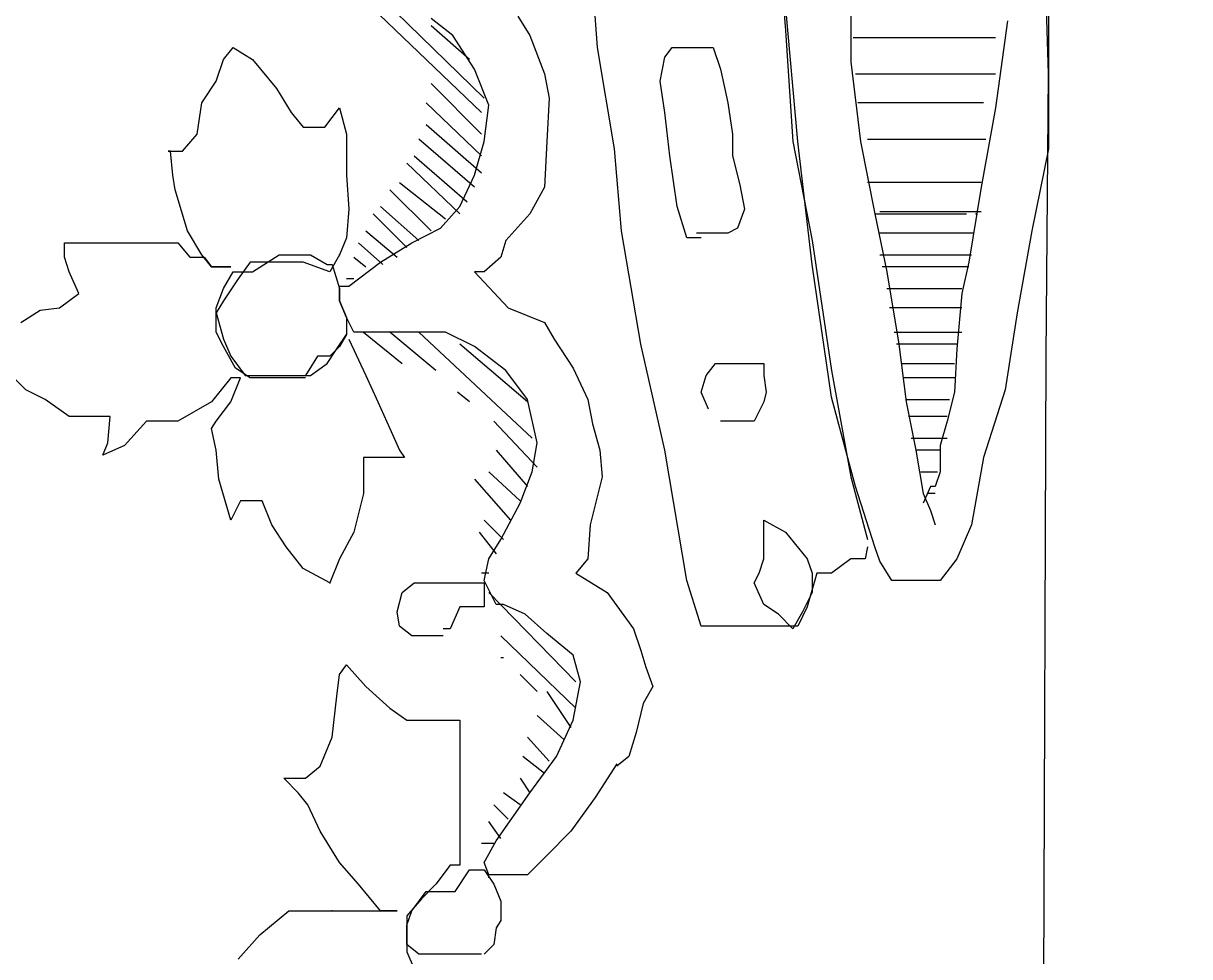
# Model space of a CAD drawing. Extents: x 747954 to 748544, y 4316381 to 4317408.
# Drawn here: x 747980.75 to 747985.585, y 4317236.73 to 4317240.6 of the extents above; entities that cross this region are included whole.
import ezdxf

# ---------------------------------------------------------------- set-up
doc = ezdxf.new("R2010")
doc.units = 0
doc.layers.get('0').update_dxf_attribs({"linetype": 'CONTINUOUS'})

msp = doc.modelspace()

# ---------------------------------------------------------------- linework, layer by layer
at = {"color": 0, "linetype": 'CONTINUOUS'}
for p, q in [((747985, 4317240.39), (747984.97, 4317241.39)), ((747985, 4317240.39), (747984.97, 4317241.39)), ((747983.87, 4317241.06), (747983.91, 4317240.57)), ((747983.87, 4317241.06), (747983.91, 4317240.57)), ((747983.13, 4317240.5), (747983.1, 4317240.92)), ((747983.13, 4317240.5), (747983.1, 4317240.92)), ((747985, 4317240.85), (747985, 4317240.44)), ((747985, 4317240.85), (747985, 4317240.44)), ((747984.18, 4317240.78), (747984.18, 4317240.44)), ((747984.18, 4317240.78), (747984.18, 4317240.44)), ((747982.65, 4317240.23), (747982.16, 4317240.7)), ((747982.65, 4317240.23), (747982.16, 4317240.7)), ((747982.24, 4317240.7), (747982.66, 4317240.29)), ((747982.24, 4317240.7), (747982.66, 4317240.29)), ((747983.96, 4317240.11), (747983.91, 4317240.68)), ((747983.96, 4317240.11), (747983.91, 4317240.68)), ((747982.53, 4317240.55), (747982.44, 4317240.62)), ((747982.53, 4317240.55), (747982.44, 4317240.62)), ((747982.8, 4317240.63), (747982.85, 4317240.55)), ((747982.8, 4317240.63), (747982.85, 4317240.55)), ((747984.83, 4317240.61), (747984.78, 4317240.25)), ((747984.83, 4317240.61), (747984.78, 4317240.25)), ((747982.6, 4317240.45), (747982.44, 4317240.59)), ((747982.6, 4317240.45), (747982.44, 4317240.59)), ((747982.62, 4317240.41), (747982.53, 4317240.55)), ((747982.62, 4317240.41), (747982.53, 4317240.55)), ((747982.85, 4317240.55), (747982.91, 4317240.39)), ((747982.85, 4317240.55), (747982.91, 4317240.39)), ((747983.91, 4317240.57), (747983.94, 4317240.11)), ((747983.91, 4317240.57), (747983.94, 4317240.11)), ((747981.58, 4317240.45), (747981.62, 4317240.5)), ((747981.58, 4317240.45), (747981.62, 4317240.5)), ((747981.62, 4317240.5), (747981.7, 4317240.45)), ((747981.62, 4317240.5), (747981.7, 4317240.45)), ((747983.2, 4317240.08), (747983.13, 4317240.5)), ((747983.2, 4317240.08), (747983.13, 4317240.5)), ((747983.41, 4317240.46), (747983.44, 4317240.5)), ((747983.41, 4317240.46), (747983.44, 4317240.5)), ((747983.44, 4317240.5), (747983.49, 4317240.5)), ((747983.44, 4317240.5), (747983.49, 4317240.5)), ((747983.49, 4317240.5), (747983.54, 4317240.5)), ((747983.49, 4317240.5), (747983.54, 4317240.5)), ((747983.54, 4317240.5), (747983.61, 4317240.5)), ((747983.54, 4317240.5), (747983.61, 4317240.5)), ((747983.61, 4317240.5), (747983.64, 4317240.41)), ((747983.61, 4317240.5), (747983.64, 4317240.41)), ((747984.51, 4317240.54), (747984.19, 4317240.54)), ((747984.51, 4317240.54), (747984.19, 4317240.54)), ((747984.78, 4317240.54), (747984.51, 4317240.54)), ((747984.78, 4317240.54), (747984.51, 4317240.54)), ((747981.55, 4317240.36), (747981.58, 4317240.45)), ((747981.55, 4317240.36), (747981.58, 4317240.45)), ((747981.7, 4317240.45), (747981.8, 4317240.33)), ((747981.7, 4317240.45), (747981.8, 4317240.33)), ((747983.39, 4317240.36), (747983.41, 4317240.46)), ((747983.39, 4317240.36), (747983.41, 4317240.46)), ((747982.68, 4317240.26), (747982.62, 4317240.41)), ((747982.68, 4317240.26), (747982.62, 4317240.41)), ((747983.64, 4317240.41), (747983.67, 4317240.27)), ((747983.64, 4317240.41), (747983.67, 4317240.27)), ((747984.18, 4317240.44), (747984.22, 4317240.11)), ((747984.18, 4317240.44), (747984.22, 4317240.11)), ((747985, 4317240.44), (747985, 4317240.08)), ((747985, 4317240.44), (747985, 4317240.08)), ((747981.49, 4317240.27), (747981.55, 4317240.36)), ((747981.49, 4317240.27), (747981.55, 4317240.36)), ((747982.91, 4317240.39), (747982.93, 4317240.29)), ((747982.91, 4317240.39), (747982.93, 4317240.29)), ((747983.41, 4317240.23), (747983.39, 4317240.36)), ((747983.41, 4317240.23), (747983.39, 4317240.36)), ((747984.2, 4317240.39), (747984.5, 4317240.39)), ((747984.2, 4317240.39), (747984.5, 4317240.39)), ((747984.5, 4317240.39), (747984.66, 4317240.39)), ((747984.5, 4317240.39), (747984.66, 4317240.39)), ((747984.66, 4317240.39), (747984.78, 4317240.39)), ((747984.66, 4317240.39), (747984.78, 4317240.39)), ((747984.99, 4317239.22), (747985, 4317240.39)), ((747984.99, 4317239.22), (747985, 4317240.39)), ((747981.8, 4317240.33), (747981.86, 4317240.23)), ((747981.8, 4317240.33), (747981.86, 4317240.23)), ((747982.44, 4317240.35), (747982.65, 4317240.14)), ((747982.44, 4317240.35), (747982.65, 4317240.14)), ((747981.47, 4317240.14), (747981.49, 4317240.27)), ((747981.47, 4317240.14), (747981.49, 4317240.27)), ((747982.65, 4317240.05), (747982.42, 4317240.27)), ((747982.65, 4317240.05), (747982.42, 4317240.27)), ((747982.66, 4317240.11), (747982.68, 4317240.26)), ((747982.66, 4317240.11), (747982.68, 4317240.26)), ((747982.93, 4317240.29), (747982.92, 4317240.11)), ((747982.93, 4317240.29), (747982.92, 4317240.11)), ((747983.67, 4317240.27), (747983.69, 4317240.14)), ((747983.67, 4317240.27), (747983.69, 4317240.14)), ((747984.33, 4317240.27), (747984.21, 4317240.27)), ((747984.33, 4317240.27), (747984.21, 4317240.27)), ((747984.54, 4317240.27), (747984.33, 4317240.27)), ((747984.54, 4317240.27), (747984.33, 4317240.27)), ((747984.73, 4317240.27), (747984.54, 4317240.27)), ((747984.73, 4317240.27), (747984.54, 4317240.27)), ((747981.86, 4317240.23), (747981.91, 4317240.17)), ((747981.86, 4317240.23), (747981.91, 4317240.17)), ((747982, 4317240.17), (747982.06, 4317240.25)), ((747982, 4317240.17), (747982.06, 4317240.25)), ((747982.06, 4317240.25), (747982.09, 4317240.14)), ((747982.06, 4317240.25), (747982.09, 4317240.14)), ((747983.43, 4317240.05), (747983.41, 4317240.23)), ((747983.43, 4317240.05), (747983.41, 4317240.23)), ((747984.78, 4317240.25), (747984.72, 4317239.92)), ((747984.78, 4317240.25), (747984.72, 4317239.92)), ((747981.91, 4317240.17), (747981.95, 4317240.17)), ((747981.91, 4317240.17), (747981.95, 4317240.17)), ((747981.95, 4317240.17), (747982, 4317240.17)), ((747981.95, 4317240.17), (747982, 4317240.17)), ((747982.42, 4317240.18), (747982.65, 4317239.98)), ((747982.42, 4317240.18), (747982.65, 4317239.98)), ((747981.41, 4317240.07), (747981.47, 4317240.14)), ((747981.41, 4317240.07), (747981.47, 4317240.14)), ((747982.09, 4317240.14), (747982.09, 4317239.97)), ((747982.09, 4317240.14), (747982.09, 4317239.97)), ((747982.62, 4317239.92), (747982.39, 4317240.12)), ((747982.62, 4317239.92), (747982.39, 4317240.12)), ((747982.62, 4317239.97), (747982.66, 4317240.11)), ((747982.62, 4317239.97), (747982.66, 4317240.11)), ((747982.92, 4317240.11), (747982.91, 4317239.92)), ((747982.92, 4317240.11), (747982.91, 4317239.92)), ((747983.69, 4317240.14), (747983.69, 4317240.05)), ((747983.69, 4317240.14), (747983.69, 4317240.05)), ((747983.94, 4317240.11), (747984.02, 4317239.7)), ((747983.94, 4317240.11), (747984.02, 4317239.7)), ((747984.02, 4317239.6), (747983.96, 4317240.11)), ((747984.02, 4317239.6), (747983.96, 4317240.11)), ((747984.22, 4317240.11), (747984.28, 4317239.81)), ((747984.22, 4317240.11), (747984.28, 4317239.81)), ((747984.25, 4317240.12), (747984.47, 4317240.12)), ((747984.25, 4317240.12), (747984.47, 4317240.12)), ((747984.47, 4317240.12), (747984.62, 4317240.12)), ((747984.47, 4317240.12), (747984.62, 4317240.12)), ((747984.62, 4317240.12), (747984.74, 4317240.12)), ((747984.62, 4317240.12), (747984.74, 4317240.12)), ((747981.36, 4317240.07), (747981.35, 4317240.07)), ((747981.35, 4317240.07), (747981.41, 4317240.07)), ((747981.36, 4317240.07), (747981.35, 4317240.07)), ((747981.35, 4317240.07), (747981.41, 4317240.07)), ((747981.37, 4317239.97), (747981.36, 4317240.07)), ((747981.37, 4317239.97), (747981.36, 4317240.07)), ((747983.23, 4317239.74), (747983.2, 4317240.08)), ((747983.23, 4317239.74), (747983.2, 4317240.08)), ((747985, 4317240.08), (747984.93, 4317239.74)), ((747985, 4317240.08), (747984.93, 4317239.74)), ((747982.56, 4317239.81), (747982.34, 4317240.02)), ((747982.56, 4317239.81), (747982.34, 4317240.02)), ((747982.37, 4317240.05), (747982.59, 4317239.86)), ((747982.37, 4317240.05), (747982.59, 4317239.86)), ((747983.46, 4317239.84), (747983.43, 4317240.05)), ((747983.46, 4317239.84), (747983.43, 4317240.05)), ((747983.69, 4317240.05), (747983.72, 4317239.93)), ((747983.69, 4317240.05), (747983.72, 4317239.93)), ((747981.38, 4317239.91), (747981.37, 4317239.97)), ((747981.38, 4317239.91), (747981.37, 4317239.97)), ((747982.09, 4317239.97), (747982.1, 4317239.83)), ((747982.09, 4317239.97), (747982.1, 4317239.83)), ((747982.56, 4317239.84), (747982.62, 4317239.97)), ((747982.56, 4317239.84), (747982.62, 4317239.97)), ((747982.31, 4317239.94), (747982.5, 4317239.79)), ((747982.31, 4317239.94), (747982.5, 4317239.79)), ((747982.91, 4317239.92), (747982.85, 4317239.81)), ((747982.91, 4317239.92), (747982.85, 4317239.81)), ((747983.72, 4317239.93), (747983.74, 4317239.83)), ((747983.72, 4317239.93), (747983.74, 4317239.83)), ((747984.36, 4317239.94), (747984.25, 4317239.94)), ((747984.36, 4317239.94), (747984.25, 4317239.94)), ((747984.51, 4317239.94), (747984.36, 4317239.94)), ((747984.51, 4317239.94), (747984.36, 4317239.94)), ((747984.72, 4317239.94), (747984.51, 4317239.94)), ((747984.72, 4317239.94), (747984.51, 4317239.94)), ((747984.72, 4317239.92), (747984.67, 4317239.61)), ((747984.72, 4317239.92), (747984.67, 4317239.61)), ((747981.43, 4317239.74), (747981.38, 4317239.91)), ((747981.43, 4317239.74), (747981.38, 4317239.91)), ((747982.44, 4317239.74), (747982.27, 4317239.91)), ((747982.44, 4317239.74), (747982.27, 4317239.91)), ((747982.1, 4317239.83), (747982.09, 4317239.71)), ((747982.1, 4317239.83), (747982.09, 4317239.71)), ((747982.23, 4317239.84), (747982.39, 4317239.7)), ((747982.23, 4317239.84), (747982.39, 4317239.7)), ((747982.48, 4317239.75), (747982.56, 4317239.84)), ((747982.48, 4317239.75), (747982.56, 4317239.84)), ((747983.5, 4317239.71), (747983.46, 4317239.84)), ((747983.5, 4317239.71), (747983.46, 4317239.84)), ((747983.74, 4317239.83), (747983.71, 4317239.75)), ((747983.74, 4317239.83), (747983.71, 4317239.75)), ((747984.3, 4317239.82), (747984.46, 4317239.82)), ((747984.3, 4317239.82), (747984.46, 4317239.82)), ((747984.46, 4317239.82), (747984.55, 4317239.82)), ((747984.46, 4317239.82), (747984.55, 4317239.82)), ((747984.55, 4317239.82), (747984.72, 4317239.82)), ((747984.55, 4317239.82), (747984.72, 4317239.82)), ((747982.34, 4317239.67), (747982.2, 4317239.81)), ((747982.34, 4317239.67), (747982.2, 4317239.81)), ((747982.85, 4317239.81), (747982.75, 4317239.7)), ((747982.85, 4317239.81), (747982.75, 4317239.7)), ((747984.28, 4317239.81), (747984.33, 4317239.57)), ((747984.28, 4317239.81), (747984.66, 4317239.81)), ((747984.28, 4317239.81), (747984.33, 4317239.57)), ((747984.28, 4317239.81), (747984.66, 4317239.81)), ((747981.49, 4317239.64), (747981.43, 4317239.74)), ((747981.49, 4317239.64), (747981.43, 4317239.74)), ((747982.17, 4317239.74), (747982.3, 4317239.63)), ((747982.17, 4317239.74), (747982.3, 4317239.63)), ((747982.36, 4317239.69), (747982.48, 4317239.75)), ((747982.36, 4317239.69), (747982.48, 4317239.75)), ((747983.31, 4317239.27), (747983.23, 4317239.74)), ((747983.31, 4317239.27), (747983.23, 4317239.74)), ((747983.61, 4317239.73), (747983.54, 4317239.73)), ((747983.61, 4317239.73), (747983.54, 4317239.73)), ((747983.67, 4317239.73), (747983.61, 4317239.73)), ((747983.67, 4317239.73), (747983.61, 4317239.73)), ((747983.71, 4317239.75), (747983.67, 4317239.73)), ((747983.71, 4317239.75), (747983.67, 4317239.73)), ((747984.69, 4317239.73), (747984.3, 4317239.73)), ((747984.69, 4317239.73), (747984.3, 4317239.73)), ((747984.93, 4317239.74), (747984.87, 4317239.4)), ((747984.93, 4317239.74), (747984.87, 4317239.4)), ((747980.92, 4317239.63), (747980.92, 4317239.69)), ((747980.92, 4317239.69), (747981.02, 4317239.69)), ((747980.92, 4317239.63), (747980.92, 4317239.69)), ((747980.92, 4317239.69), (747981.02, 4317239.69)), ((747981.02, 4317239.69), (747981.19, 4317239.69)), ((747981.02, 4317239.69), (747981.19, 4317239.69)), ((747981.19, 4317239.69), (747981.32, 4317239.69)), ((747981.19, 4317239.69), (747981.32, 4317239.69)), ((747981.32, 4317239.69), (747981.39, 4317239.69)), ((747981.32, 4317239.69), (747981.39, 4317239.69)), ((747981.39, 4317239.69), (747981.44, 4317239.63)), ((747981.39, 4317239.69), (747981.44, 4317239.63)), ((747982.09, 4317239.71), (747982.06, 4317239.64)), ((747982.09, 4317239.71), (747982.06, 4317239.64)), ((747982.24, 4317239.6), (747982.14, 4317239.69)), ((747982.24, 4317239.6), (747982.14, 4317239.69)), ((747982.23, 4317239.61), (747982.36, 4317239.69)), ((747982.23, 4317239.61), (747982.36, 4317239.69)), ((747982.75, 4317239.7), (747982.73, 4317239.63)), ((747982.75, 4317239.7), (747982.73, 4317239.63)), ((747983.56, 4317239.71), (747983.5, 4317239.71)), ((747983.56, 4317239.71), (747983.5, 4317239.71)), ((747984.02, 4317239.7), (747984.1, 4317239.16)), ((747984.02, 4317239.7), (747984.1, 4317239.16)), ((747980.94, 4317239.57), (747980.92, 4317239.63)), ((747980.94, 4317239.57), (747980.92, 4317239.63)), ((747981.44, 4317239.63), (747981.5, 4317239.63)), ((747981.44, 4317239.63), (747981.5, 4317239.63)), ((747981.53, 4317239.59), (747981.49, 4317239.64)), ((747981.53, 4317239.59), (747981.49, 4317239.64)), ((747981.5, 4317239.63), (747981.53, 4317239.59)), ((747981.5, 4317239.63), (747981.53, 4317239.59)), ((747981.7, 4317239.57), (747981.81, 4317239.64)), ((747981.7, 4317239.57), (747981.81, 4317239.64)), ((747981.81, 4317239.64), (747981.85, 4317239.64)), ((747981.81, 4317239.64), (747981.85, 4317239.64)), ((747981.85, 4317239.64), (747981.94, 4317239.64)), ((747981.85, 4317239.64), (747981.94, 4317239.64)), ((747981.94, 4317239.64), (747982.01, 4317239.6)), ((747981.94, 4317239.64), (747982.01, 4317239.6)), ((747982.06, 4317239.64), (747982.02, 4317239.57)), ((747982.06, 4317239.64), (747982.02, 4317239.57)), ((747982.12, 4317239.63), (747982.17, 4317239.59)), ((747982.12, 4317239.63), (747982.17, 4317239.59)), ((747982.73, 4317239.63), (747982.66, 4317239.57)), ((747982.73, 4317239.63), (747982.66, 4317239.57)), ((747984.3, 4317239.64), (747984.68, 4317239.64)), ((747984.3, 4317239.64), (747984.68, 4317239.64)), ((747981.53, 4317239.59), (747981.58, 4317239.59)), ((747981.61, 4317239.59), (747981.53, 4317239.59)), ((747981.53, 4317239.59), (747981.58, 4317239.59)), ((747981.61, 4317239.59), (747981.53, 4317239.59)), ((747981.58, 4317239.59), (747981.61, 4317239.59)), ((747981.58, 4317239.59), (747981.61, 4317239.59)), ((747981.69, 4317239.61), (747981.64, 4317239.54)), ((747981.69, 4317239.61), (747981.64, 4317239.54)), ((747981.76, 4317239.61), (747981.69, 4317239.61)), ((747981.76, 4317239.61), (747981.69, 4317239.61)), ((747981.84, 4317239.61), (747981.76, 4317239.61)), ((747981.84, 4317239.61), (747981.76, 4317239.61)), ((747981.91, 4317239.61), (747981.84, 4317239.61)), ((747981.91, 4317239.61), (747981.84, 4317239.61)), ((747982.02, 4317239.57), (747981.91, 4317239.61)), ((747982.02, 4317239.57), (747981.91, 4317239.61)), ((747982.01, 4317239.6), (747982.03, 4317239.6)), ((747982.01, 4317239.6), (747982.03, 4317239.6)), ((747982.03, 4317239.6), (747982.06, 4317239.5)), ((747982.03, 4317239.6), (747982.06, 4317239.5)), ((747982.1, 4317239.51), (747982.23, 4317239.61)), ((747982.1, 4317239.51), (747982.23, 4317239.61)), ((747984.1, 4317239.05), (747984.02, 4317239.6)), ((747984.1, 4317239.05), (747984.02, 4317239.6)), ((747984.67, 4317239.59), (747984.31, 4317239.59)), ((747984.67, 4317239.59), (747984.31, 4317239.59)), ((747984.67, 4317239.61), (747984.64, 4317239.48)), ((747984.67, 4317239.61), (747984.64, 4317239.48)), ((747980.98, 4317239.48), (747980.94, 4317239.57)), ((747980.98, 4317239.48), (747980.94, 4317239.57)), ((747981.58, 4317239.5), (747981.62, 4317239.57)), ((747981.58, 4317239.5), (747981.62, 4317239.57)), ((747981.64, 4317239.54), (747981.58, 4317239.45)), ((747981.64, 4317239.54), (747981.58, 4317239.45)), ((747981.62, 4317239.57), (747981.7, 4317239.57)), ((747981.62, 4317239.57), (747981.7, 4317239.57)), ((747982.12, 4317239.54), (747982.09, 4317239.54)), ((747982.12, 4317239.54), (747982.09, 4317239.54)), ((747982.66, 4317239.57), (747982.62, 4317239.57)), ((747982.62, 4317239.57), (747982.76, 4317239.42)), ((747982.66, 4317239.57), (747982.62, 4317239.57)), ((747982.62, 4317239.57), (747982.76, 4317239.42)), ((747984.33, 4317239.57), (747984.38, 4317239.27)), ((747984.33, 4317239.57), (747984.38, 4317239.27)), ((747981.55, 4317239.42), (747981.58, 4317239.5)), ((747981.55, 4317239.42), (747981.58, 4317239.5)), ((747982.06, 4317239.51), (747982.1, 4317239.51)), ((747982.06, 4317239.45), (747982.06, 4317239.51)), ((747982.06, 4317239.51), (747982.1, 4317239.51)), ((747982.06, 4317239.45), (747982.06, 4317239.51)), ((747982.06, 4317239.5), (747982.06, 4317239.45)), ((747982.06, 4317239.5), (747982.06, 4317239.45)), ((747984.33, 4317239.5), (747984.64, 4317239.5)), ((747984.33, 4317239.5), (747984.64, 4317239.5)), ((747980.9, 4317239.42), (747980.98, 4317239.48)), ((747980.9, 4317239.42), (747980.98, 4317239.48)), ((747981.58, 4317239.45), (747981.55, 4317239.4)), ((747981.58, 4317239.45), (747981.55, 4317239.4)), ((747982.09, 4317239.38), (747982.06, 4317239.45)), ((747982.06, 4317239.45), (747982.09, 4317239.38)), ((747982.09, 4317239.38), (747982.06, 4317239.45)), ((747982.06, 4317239.45), (747982.09, 4317239.38)), ((747984.64, 4317239.48), (747984.62, 4317239.25)), ((747984.64, 4317239.48), (747984.62, 4317239.25)), ((747980.74, 4317239.36), (747980.82, 4317239.41)), ((747980.74, 4317239.36), (747980.82, 4317239.41)), ((747980.82, 4317239.41), (747980.9, 4317239.42)), ((747980.82, 4317239.41), (747980.9, 4317239.42)), ((747981.55, 4317239.32), (747981.55, 4317239.42)), ((747981.55, 4317239.32), (747981.55, 4317239.42)), ((747981.55, 4317239.4), (747981.58, 4317239.29)), ((747981.55, 4317239.4), (747981.58, 4317239.29)), ((747982.76, 4317239.42), (747982.91, 4317239.36)), ((747982.76, 4317239.42), (747982.91, 4317239.36)), ((747984.64, 4317239.42), (747984.34, 4317239.42)), ((747984.64, 4317239.42), (747984.34, 4317239.42)), ((747984.87, 4317239.4), (747984.82, 4317239.08)), ((747984.87, 4317239.4), (747984.82, 4317239.08)), ((747982.12, 4317239.32), (747982.09, 4317239.38)), ((747982.09, 4317239.38), (747982.09, 4317239.31)), ((747982.12, 4317239.32), (747982.09, 4317239.38)), ((747982.09, 4317239.38), (747982.09, 4317239.31)), ((747982.91, 4317239.36), (747982.95, 4317239.29)), ((747982.91, 4317239.36), (747982.95, 4317239.29)), ((747981.58, 4317239.26), (747981.55, 4317239.32)), ((747981.58, 4317239.26), (747981.55, 4317239.32)), ((747981.58, 4317239.29), (747981.61, 4317239.22)), ((747981.58, 4317239.29), (747981.61, 4317239.22)), ((747982.05, 4317239.25), (747982.09, 4317239.31)), ((747982.05, 4317239.25), (747982.09, 4317239.31)), ((747982.09, 4317239.31), (747982.06, 4317239.26)), ((747982.09, 4317239.31), (747982.06, 4317239.26)), ((747982.1, 4317239.29), (747982.17, 4317239.14)), ((747982.1, 4317239.29), (747982.17, 4317239.14)), ((747982.2, 4317239.32), (747982.12, 4317239.32)), ((747982.2, 4317239.32), (747982.12, 4317239.32)), ((747982.16, 4317239.32), (747982.32, 4317239.19)), ((747982.16, 4317239.32), (747982.32, 4317239.19)), ((747982.3, 4317239.32), (747982.2, 4317239.32)), ((747982.3, 4317239.32), (747982.2, 4317239.32)), ((747982.46, 4317239.16), (747982.27, 4317239.32)), ((747982.46, 4317239.16), (747982.27, 4317239.32)), ((747982.39, 4317239.32), (747982.3, 4317239.32)), ((747982.39, 4317239.32), (747982.3, 4317239.32)), ((747982.5, 4317239.32), (747982.39, 4317239.32)), ((747982.39, 4317239.32), (747982.86, 4317238.88)), ((747982.5, 4317239.32), (747982.39, 4317239.32)), ((747982.39, 4317239.32), (747982.86, 4317238.88)), ((747982.62, 4317239.26), (747982.5, 4317239.32)), ((747982.62, 4317239.26), (747982.5, 4317239.32)), ((747982.95, 4317239.29), (747983.03, 4317239.17)), ((747982.95, 4317239.29), (747983.03, 4317239.17)), ((747984.36, 4317239.32), (747984.64, 4317239.32)), ((747984.36, 4317239.32), (747984.64, 4317239.32)), ((747981.63, 4317239.17), (747981.58, 4317239.26)), ((747981.63, 4317239.17), (747981.58, 4317239.26)), ((747982.01, 4317239.19), (747982.05, 4317239.25)), ((747982.01, 4317239.19), (747982.05, 4317239.25)), ((747982.06, 4317239.26), (747982.02, 4317239.22)), ((747982.06, 4317239.26), (747982.02, 4317239.22)), ((747982.84, 4317239.03), (747982.56, 4317239.27)), ((747982.84, 4317239.03), (747982.56, 4317239.27)), ((747982.75, 4317239.16), (747982.62, 4317239.26)), ((747982.75, 4317239.16), (747982.62, 4317239.26)), ((747983.41, 4317238.83), (747983.31, 4317239.27)), ((747983.41, 4317238.83), (747983.31, 4317239.27)), ((747984.62, 4317239.27), (747984.37, 4317239.27)), ((747984.62, 4317239.27), (747984.37, 4317239.27)), ((747984.38, 4317239.27), (747984.41, 4317239.03)), ((747984.38, 4317239.27), (747984.41, 4317239.03)), ((747984.62, 4317239.25), (747984.61, 4317239.07)), ((747984.62, 4317239.25), (747984.61, 4317239.07)), ((747981.61, 4317239.22), (747981.67, 4317239.14)), ((747981.61, 4317239.22), (747981.67, 4317239.14)), ((747981.97, 4317239.22), (747981.92, 4317239.14)), ((747981.97, 4317239.22), (747981.92, 4317239.14)), ((747981.94, 4317239.14), (747982.01, 4317239.19)), ((747981.94, 4317239.14), (747982.01, 4317239.19)), ((747982.02, 4317239.22), (747981.97, 4317239.22)), ((747982.02, 4317239.22), (747981.97, 4317239.22)), ((747983.58, 4317239.14), (747983.62, 4317239.19)), ((747983.58, 4317239.14), (747983.62, 4317239.19)), ((747983.62, 4317239.19), (747983.68, 4317239.19)), ((747983.62, 4317239.19), (747983.68, 4317239.19)), ((747983.68, 4317239.19), (747983.76, 4317239.19)), ((747983.68, 4317239.19), (747983.76, 4317239.19)), ((747983.76, 4317239.19), (747983.82, 4317239.19)), ((747983.76, 4317239.19), (747983.82, 4317239.19)), ((747983.82, 4317239.19), (747983.82, 4317239.14)), ((747983.82, 4317239.19), (747983.82, 4317239.14)), ((747984.39, 4317239.19), (747984.61, 4317239.19)), ((747984.39, 4317239.19), (747984.61, 4317239.19)), ((747984.98, 4317236.36), (747984.99, 4317239.22)), ((747984.98, 4317236.36), (747984.99, 4317239.22)), ((747980.76, 4317239.08), (747980.68, 4317239.16)), ((747980.76, 4317239.08), (747980.68, 4317239.16)), ((747981.69, 4317239.13), (747981.63, 4317239.17)), ((747981.69, 4317239.13), (747981.63, 4317239.17)), ((747982.84, 4317239.04), (747982.75, 4317239.16)), ((747982.84, 4317239.04), (747982.75, 4317239.16)), ((747983.03, 4317239.17), (747983.09, 4317239.04)), ((747983.03, 4317239.17), (747983.09, 4317239.04)), ((747984.1, 4317239.16), (747984.18, 4317238.72)), ((747984.1, 4317239.16), (747984.18, 4317238.72)), ((747981.61, 4317239.13), (747981.53, 4317239.03)), ((747981.61, 4317239.13), (747981.53, 4317239.03)), ((747981.61, 4317239.03), (747981.65, 4317239.13)), ((747981.65, 4317239.13), (747981.61, 4317239.13)), ((747981.61, 4317239.03), (747981.65, 4317239.13)), ((747981.65, 4317239.13), (747981.61, 4317239.13)), ((747981.67, 4317239.14), (747981.76, 4317239.14)), ((747981.67, 4317239.14), (747981.76, 4317239.14)), ((747981.76, 4317239.13), (747981.69, 4317239.13)), ((747981.76, 4317239.13), (747981.69, 4317239.13)), ((747981.76, 4317239.14), (747981.85, 4317239.14)), ((747981.76, 4317239.14), (747981.85, 4317239.14)), ((747981.84, 4317239.13), (747981.76, 4317239.13)), ((747981.84, 4317239.13), (747981.76, 4317239.13)), ((747981.92, 4317239.13), (747981.84, 4317239.13)), ((747981.92, 4317239.13), (747981.84, 4317239.13)), ((747981.85, 4317239.14), (747981.94, 4317239.14)), ((747981.85, 4317239.14), (747981.94, 4317239.14)), ((747982.17, 4317239.14), (747982.22, 4317239.03)), ((747982.17, 4317239.14), (747982.22, 4317239.03)), ((747983.56, 4317239.07), (747983.58, 4317239.14)), ((747983.56, 4317239.07), (747983.58, 4317239.14)), ((747983.82, 4317239.14), (747983.83, 4317239.07)), ((747983.82, 4317239.14), (747983.83, 4317239.07)), ((747984.61, 4317239.13), (747984.4, 4317239.13)), ((747984.61, 4317239.13), (747984.4, 4317239.13)), ((747980.84, 4317239.04), (747980.76, 4317239.08)), ((747980.84, 4317239.04), (747980.76, 4317239.08)), ((747982.6, 4317239.03), (747982.55, 4317239.07)), ((747982.6, 4317239.03), (747982.55, 4317239.07)), ((747983.59, 4317239), (747983.56, 4317239.07)), ((747983.59, 4317239), (747983.56, 4317239.07)), ((747983.83, 4317239.07), (747983.82, 4317239.03)), ((747983.83, 4317239.07), (747983.82, 4317239.03)), ((747984.2, 4317238.68), (747984.1, 4317239.05)), ((747984.2, 4317238.68), (747984.1, 4317239.05)), ((747984.61, 4317239.07), (747984.58, 4317238.95)), ((747984.61, 4317239.07), (747984.58, 4317238.95)), ((747984.82, 4317239.08), (747984.73, 4317238.8)), ((747984.82, 4317239.08), (747984.73, 4317238.8)), ((747980.94, 4317238.97), (747980.84, 4317239.04)), ((747980.94, 4317238.97), (747980.84, 4317239.04)), ((747981.53, 4317239.03), (747981.39, 4317238.95)), ((747981.53, 4317239.03), (747981.39, 4317238.95)), ((747981.55, 4317238.95), (747981.61, 4317239.03)), ((747981.55, 4317238.95), (747981.61, 4317239.03)), ((747982.22, 4317239.03), (747982.27, 4317238.92)), ((747982.22, 4317239.03), (747982.27, 4317238.92)), ((747982.88, 4317238.86), (747982.84, 4317239.04)), ((747982.88, 4317238.86), (747982.84, 4317239.04)), ((747983.09, 4317239.04), (747983.11, 4317238.94)), ((747983.09, 4317239.04), (747983.11, 4317238.94)), ((747983.82, 4317239.03), (747983.78, 4317238.95)), ((747983.82, 4317239.03), (747983.78, 4317238.95)), ((747984.41, 4317239.04), (747984.59, 4317239.04)), ((747984.41, 4317239.04), (747984.59, 4317239.04)), ((747984.41, 4317239.03), (747984.45, 4317238.83)), ((747984.41, 4317239.03), (747984.45, 4317238.83)), ((747981.11, 4317238.97), (747980.94, 4317238.97)), ((747981.11, 4317238.97), (747980.94, 4317238.97)), ((747981.1, 4317238.86), (747981.11, 4317238.97)), ((747981.1, 4317238.86), (747981.11, 4317238.97)), ((747981.26, 4317238.95), (747981.17, 4317238.85)), ((747981.26, 4317238.95), (747981.17, 4317238.85)), ((747981.39, 4317238.95), (747981.26, 4317238.95)), ((747981.39, 4317238.95), (747981.26, 4317238.95)), ((747981.53, 4317238.92), (747981.55, 4317238.95)), ((747981.53, 4317238.92), (747981.55, 4317238.95)), ((747982.88, 4317238.76), (747982.7, 4317238.95)), ((747982.88, 4317238.76), (747982.7, 4317238.95)), ((747983.68, 4317238.95), (747983.64, 4317238.95)), ((747983.68, 4317238.95), (747983.64, 4317238.95)), ((747983.74, 4317238.95), (747983.68, 4317238.95)), ((747983.74, 4317238.95), (747983.68, 4317238.95)), ((747983.78, 4317238.95), (747983.74, 4317238.95)), ((747983.78, 4317238.95), (747983.74, 4317238.95)), ((747984.58, 4317238.97), (747984.42, 4317238.97)), ((747984.58, 4317238.97), (747984.42, 4317238.97)), ((747984.58, 4317238.95), (747984.55, 4317238.85)), ((747984.58, 4317238.95), (747984.55, 4317238.85)), ((747981.55, 4317238.83), (747981.53, 4317238.92)), ((747981.55, 4317238.83), (747981.53, 4317238.92)), ((747982.27, 4317238.92), (747982.31, 4317238.83)), ((747982.27, 4317238.92), (747982.31, 4317238.83)), ((747983.11, 4317238.94), (747983.14, 4317238.83)), ((747983.11, 4317238.94), (747983.14, 4317238.83)), ((747981.08, 4317238.81), (747981.1, 4317238.86)), ((747981.08, 4317238.81), (747981.1, 4317238.86)), ((747982.86, 4317238.74), (747982.88, 4317238.86)), ((747982.86, 4317238.74), (747982.88, 4317238.86)), ((747984.43, 4317238.88), (747984.58, 4317238.88)), ((747984.43, 4317238.88), (747984.58, 4317238.88)), ((747981.17, 4317238.85), (747981.08, 4317238.81)), ((747981.17, 4317238.85), (747981.08, 4317238.81)), ((747981.56, 4317238.71), (747981.55, 4317238.83)), ((747981.56, 4317238.71), (747981.55, 4317238.83)), ((747982.31, 4317238.83), (747982.33, 4317238.8)), ((747982.31, 4317238.83), (747982.33, 4317238.8)), ((747982.71, 4317238.83), (747982.84, 4317238.68)), ((747982.71, 4317238.83), (747982.84, 4317238.68)), ((747983.14, 4317238.83), (747983.15, 4317238.72)), ((747983.14, 4317238.83), (747983.15, 4317238.72)), ((747983.5, 4317238.29), (747983.41, 4317238.83)), ((747983.5, 4317238.29), (747983.41, 4317238.83)), ((747984.45, 4317238.83), (747984.48, 4317238.65)), ((747984.55, 4317238.83), (747984.45, 4317238.83)), ((747984.45, 4317238.83), (747984.48, 4317238.65)), ((747984.55, 4317238.83), (747984.45, 4317238.83)), ((747984.55, 4317238.85), (747984.55, 4317238.74)), ((747984.55, 4317238.85), (747984.55, 4317238.74)), ((747982.25, 4317238.8), (747982.16, 4317238.8)), ((747982.16, 4317238.8), (747982.16, 4317238.65)), ((747982.25, 4317238.8), (747982.16, 4317238.8)), ((747982.16, 4317238.8), (747982.16, 4317238.65)), ((747982.33, 4317238.8), (747982.25, 4317238.8)), ((747982.33, 4317238.8), (747982.25, 4317238.8)), ((747984.73, 4317238.8), (747984.68, 4317238.52)), ((747984.73, 4317238.8), (747984.68, 4317238.52)), ((747981.61, 4317238.54), (747981.56, 4317238.71)), ((747981.61, 4317238.54), (747981.56, 4317238.71)), ((747982.62, 4317238.71), (747982.77, 4317238.54)), ((747982.62, 4317238.71), (747982.77, 4317238.54)), ((747982.81, 4317238.62), (747982.68, 4317238.74)), ((747982.81, 4317238.62), (747982.68, 4317238.74)), ((747982.81, 4317238.61), (747982.86, 4317238.74)), ((747982.81, 4317238.61), (747982.86, 4317238.74)), ((747983.15, 4317238.72), (747983.1, 4317238.52)), ((747983.15, 4317238.72), (747983.1, 4317238.52)), ((747984.18, 4317238.72), (747984.25, 4317238.46)), ((747984.18, 4317238.72), (747984.25, 4317238.46)), ((747984.47, 4317238.74), (747984.54, 4317238.74)), ((747984.47, 4317238.74), (747984.54, 4317238.74)), ((747984.55, 4317238.74), (747984.53, 4317238.68)), ((747984.55, 4317238.74), (747984.53, 4317238.68)), ((747984.28, 4317238.43), (747984.2, 4317238.68)), ((747984.28, 4317238.43), (747984.2, 4317238.68)), ((747984.51, 4317238.68), (747984.48, 4317238.61)), ((747984.51, 4317238.68), (747984.48, 4317238.61)), ((747984.53, 4317238.68), (747984.51, 4317238.68)), ((747984.53, 4317238.68), (747984.51, 4317238.68)), ((747981.65, 4317238.62), (747981.61, 4317238.54)), ((747981.65, 4317238.62), (747981.61, 4317238.54)), ((747981.74, 4317238.62), (747981.65, 4317238.62)), ((747981.74, 4317238.62), (747981.65, 4317238.62)), ((747981.78, 4317238.52), (747981.74, 4317238.62)), ((747981.78, 4317238.52), (747981.74, 4317238.62)), ((747982.16, 4317238.65), (747982.12, 4317238.49)), ((747982.16, 4317238.65), (747982.12, 4317238.49)), ((747982.73, 4317238.46), (747982.81, 4317238.61)), ((747982.73, 4317238.46), (747982.81, 4317238.61)), ((747984.48, 4317238.65), (747984.51, 4317238.58)), ((747984.48, 4317238.65), (747984.51, 4317238.58)), ((747984.53, 4317238.65), (747984.5, 4317238.65)), ((747984.53, 4317238.65), (747984.5, 4317238.65)), ((747984.51, 4317238.58), (747984.53, 4317238.52)), ((747984.51, 4317238.58), (747984.53, 4317238.52)), ((747981.84, 4317238.43), (747981.78, 4317238.52)), ((747981.84, 4317238.43), (747981.78, 4317238.52)), ((747982.74, 4317238.46), (747982.66, 4317238.54)), ((747982.74, 4317238.46), (747982.66, 4317238.54)), ((747983.1, 4317238.52), (747983.09, 4317238.38)), ((747983.1, 4317238.52), (747983.09, 4317238.38)), ((747983.82, 4317238.54), (747983.91, 4317238.49)), ((747983.82, 4317238.49), (747983.82, 4317238.54)), ((747983.82, 4317238.54), (747983.91, 4317238.49)), ((747983.82, 4317238.49), (747983.82, 4317238.54)), ((747984.68, 4317238.52), (747984.62, 4317238.38)), ((747984.68, 4317238.52), (747984.62, 4317238.38)), ((747982.12, 4317238.49), (747982.06, 4317238.38)), ((747982.12, 4317238.49), (747982.06, 4317238.38)), ((747982.64, 4317238.49), (747982.71, 4317238.4)), ((747982.64, 4317238.49), (747982.71, 4317238.4)), ((747983.82, 4317238.43), (747983.82, 4317238.49)), ((747983.82, 4317238.43), (747983.82, 4317238.49)), ((747983.91, 4317238.49), (747984, 4317238.38)), ((747983.91, 4317238.49), (747984, 4317238.38)), ((747981.91, 4317238.34), (747981.84, 4317238.43)), ((747981.91, 4317238.34), (747981.84, 4317238.43)), ((747982.68, 4317238.38), (747982.73, 4317238.46)), ((747982.68, 4317238.38), (747982.73, 4317238.46)), ((747983.82, 4317238.38), (747983.82, 4317238.43)), ((747983.82, 4317238.38), (747983.82, 4317238.43)), ((747984.25, 4317238.43), (747984.24, 4317238.38)), ((747984.25, 4317238.43), (747984.24, 4317238.38)), ((747984.3, 4317238.37), (747984.28, 4317238.43)), ((747984.3, 4317238.37), (747984.28, 4317238.43)), ((747982.06, 4317238.38), (747982.02, 4317238.28)), ((747982.06, 4317238.38), (747982.02, 4317238.28)), ((747982.66, 4317238.29), (747982.68, 4317238.38)), ((747982.66, 4317238.29), (747982.68, 4317238.38)), ((747983.09, 4317238.38), (747983.04, 4317238.32)), ((747983.09, 4317238.38), (747983.04, 4317238.32)), ((747983.8, 4317238.32), (747983.82, 4317238.38)), ((747983.8, 4317238.32), (747983.82, 4317238.38)), ((747984, 4317238.38), (747984.02, 4317238.32)), ((747984, 4317238.38), (747984.02, 4317238.32)), ((747984.18, 4317238.38), (747984.1, 4317238.32)), ((747984.18, 4317238.38), (747984.1, 4317238.32)), ((747984.24, 4317238.38), (747984.18, 4317238.38)), ((747984.24, 4317238.38), (747984.18, 4317238.38)), ((747984.35, 4317238.29), (747984.3, 4317238.37)), ((747984.35, 4317238.29), (747984.3, 4317238.37)), ((747984.62, 4317238.38), (747984.55, 4317238.29)), ((747984.62, 4317238.38), (747984.55, 4317238.29)), ((747982.02, 4317238.28), (747981.91, 4317238.34)), ((747982.02, 4317238.28), (747981.91, 4317238.34)), ((747982.68, 4317238.32), (747982.65, 4317238.32)), ((747982.68, 4317238.32), (747982.65, 4317238.32)), ((747983.04, 4317238.32), (747983.17, 4317238.24)), ((747983.04, 4317238.32), (747983.17, 4317238.24)), ((747983.78, 4317238.28), (747983.8, 4317238.32)), ((747983.78, 4317238.28), (747983.8, 4317238.32)), ((747984.04, 4317238.32), (747984, 4317238.18)), ((747984.04, 4317238.32), (747984, 4317238.18)), ((747984.02, 4317238.32), (747984.02, 4317238.24)), ((747984.02, 4317238.32), (747984.02, 4317238.24)), ((747984.1, 4317238.32), (747984.04, 4317238.32)), ((747984.1, 4317238.32), (747984.04, 4317238.32)), ((747982.32, 4317238.24), (747982.37, 4317238.28)), ((747982.32, 4317238.24), (747982.37, 4317238.28)), ((747982.37, 4317238.28), (747982.45, 4317238.28)), ((747982.37, 4317238.28), (747982.45, 4317238.28)), ((747982.45, 4317238.28), (747982.52, 4317238.28)), ((747982.45, 4317238.28), (747982.52, 4317238.28)), ((747982.52, 4317238.28), (747982.56, 4317238.28)), ((747982.52, 4317238.28), (747982.56, 4317238.28)), ((747982.56, 4317238.28), (747982.62, 4317238.28)), ((747982.56, 4317238.28), (747982.62, 4317238.28)), ((747982.62, 4317238.28), (747982.65, 4317238.28)), ((747982.62, 4317238.28), (747982.65, 4317238.28)), ((747982.65, 4317238.28), (747982.66, 4317238.28)), ((747982.65, 4317238.28), (747982.66, 4317238.28)), ((747982.71, 4317238.19), (747982.66, 4317238.29)), ((747982.71, 4317238.19), (747982.66, 4317238.29)), ((747982.66, 4317238.28), (747982.66, 4317238.18)), ((747982.66, 4317238.28), (747982.66, 4317238.18)), ((747983.56, 4317238.1), (747983.5, 4317238.29)), ((747983.56, 4317238.1), (747983.5, 4317238.29)), ((747983.82, 4317238.19), (747983.78, 4317238.28)), ((747983.82, 4317238.19), (747983.78, 4317238.28)), ((747984.44, 4317238.29), (747984.35, 4317238.29)), ((747984.44, 4317238.29), (747984.35, 4317238.29)), ((747984.55, 4317238.29), (747984.44, 4317238.29)), ((747984.55, 4317238.29), (747984.44, 4317238.29)), ((747982.3, 4317238.16), (747982.32, 4317238.24)), ((747982.3, 4317238.16), (747982.32, 4317238.24)), ((747982.68, 4317238.24), (747983.04, 4317237.87)), ((747982.68, 4317238.24), (747983.04, 4317237.87)), ((747983.17, 4317238.24), (747983.28, 4317238.09)), ((747983.17, 4317238.24), (747983.28, 4317238.09)), ((747984.02, 4317238.24), (747983.98, 4317238.16)), ((747984.02, 4317238.24), (747983.98, 4317238.16)), ((747982.56, 4317238.18), (747982.52, 4317238.09)), ((747982.56, 4317238.18), (747982.52, 4317238.09)), ((747982.6, 4317238.18), (747982.56, 4317238.18)), ((747982.6, 4317238.18), (747982.56, 4317238.18)), ((747982.66, 4317238.18), (747982.6, 4317238.18)), ((747982.66, 4317238.18), (747982.6, 4317238.18)), ((747982.74, 4317238.19), (747982.71, 4317238.19)), ((747982.74, 4317238.19), (747982.71, 4317238.19)), ((747982.83, 4317238.15), (747982.74, 4317238.19)), ((747982.83, 4317238.15), (747982.74, 4317238.19)), ((747983.88, 4317238.15), (747983.82, 4317238.19)), ((747983.88, 4317238.15), (747983.82, 4317238.19)), ((747984, 4317238.18), (747983.96, 4317238.1)), ((747984, 4317238.18), (747983.96, 4317238.1)), ((747982.31, 4317238.1), (747982.3, 4317238.16)), ((747982.31, 4317238.1), (747982.3, 4317238.16)), ((747982.92, 4317238.07), (747982.83, 4317238.15)), ((747982.92, 4317238.07), (747982.83, 4317238.15)), ((747983.94, 4317238.09), (747983.88, 4317238.15)), ((747983.94, 4317238.09), (747983.88, 4317238.15)), ((747983.98, 4317238.16), (747983.94, 4317238.09)), ((747983.98, 4317238.16), (747983.94, 4317238.09)), ((747982.36, 4317238.06), (747982.31, 4317238.1)), ((747982.36, 4317238.06), (747982.31, 4317238.1)), ((747982.52, 4317238.09), (747982.49, 4317238.09)), ((747982.52, 4317238.09), (747982.49, 4317238.09)), ((747983.28, 4317238.09), (747983.31, 4317238)), ((747983.28, 4317238.09), (747983.31, 4317238)), ((747983.61, 4317238.1), (747983.56, 4317238.1)), ((747983.61, 4317238.1), (747983.56, 4317238.1)), ((747983.69, 4317238.1), (747983.61, 4317238.1)), ((747983.69, 4317238.1), (747983.61, 4317238.1)), ((747983.76, 4317238.1), (747983.69, 4317238.1)), ((747983.76, 4317238.1), (747983.69, 4317238.1)), ((747983.83, 4317238.1), (747983.76, 4317238.1)), ((747983.83, 4317238.1), (747983.76, 4317238.1)), ((747983.92, 4317238.1), (747983.83, 4317238.1)), ((747983.92, 4317238.1), (747983.83, 4317238.1)), ((747983.96, 4317238.1), (747983.92, 4317238.1)), ((747983.96, 4317238.1), (747983.92, 4317238.1)), ((747982.4, 4317238.06), (747982.36, 4317238.06)), ((747982.4, 4317238.06), (747982.36, 4317238.06)), ((747982.49, 4317238.06), (747982.4, 4317238.06)), ((747982.49, 4317238.06), (747982.4, 4317238.06)), ((747983.04, 4317237.76), (747982.73, 4317238.06)), ((747983.04, 4317237.76), (747982.73, 4317238.06)), ((747983.03, 4317237.98), (747982.92, 4317238.07)), ((747983.03, 4317237.98), (747982.92, 4317238.07)), ((747983.31, 4317238), (747983.33, 4317237.93)), ((747983.31, 4317238), (747983.33, 4317237.93)), ((747982.06, 4317237.9), (747982.09, 4317237.94)), ((747982.06, 4317237.9), (747982.09, 4317237.94)), ((747982.09, 4317237.94), (747982.17, 4317237.85)), ((747982.09, 4317237.94), (747982.17, 4317237.85)), ((747982.73, 4317237.97), (747982.74, 4317237.97)), ((747982.73, 4317237.97), (747982.74, 4317237.97)), ((747983.06, 4317237.87), (747983.03, 4317237.98)), ((747983.06, 4317237.87), (747983.03, 4317237.98)), ((747982.05, 4317237.81), (747982.06, 4317237.9)), ((747982.05, 4317237.81), (747982.06, 4317237.9)), ((747982.81, 4317237.9), (747982.88, 4317237.83)), ((747982.81, 4317237.9), (747982.88, 4317237.83)), ((747983.33, 4317237.93), (747983.36, 4317237.85)), ((747983.33, 4317237.93), (747983.36, 4317237.85)), ((747982.17, 4317237.85), (747982.27, 4317237.76)), ((747982.17, 4317237.85), (747982.27, 4317237.76)), ((747983.03, 4317237.71), (747983.06, 4317237.87)), ((747983.03, 4317237.71), (747983.06, 4317237.87)), ((747983.36, 4317237.85), (747983.32, 4317237.78)), ((747983.36, 4317237.85), (747983.32, 4317237.78)), ((747982.03, 4317237.64), (747982.05, 4317237.81)), ((747982.03, 4317237.64), (747982.05, 4317237.81)), ((747982.92, 4317237.83), (747983.02, 4317237.68)), ((747982.92, 4317237.83), (747983.02, 4317237.68)), ((747982.27, 4317237.76), (747982.34, 4317237.71)), ((747982.27, 4317237.76), (747982.34, 4317237.71)), ((747983.32, 4317237.78), (747983.29, 4317237.66)), ((747983.32, 4317237.78), (747983.29, 4317237.66)), ((747982.34, 4317237.71), (747982.39, 4317237.71)), ((747982.34, 4317237.71), (747982.39, 4317237.71)), ((747982.39, 4317237.71), (747982.45, 4317237.71)), ((747982.39, 4317237.71), (747982.45, 4317237.71)), ((747982.45, 4317237.71), (747982.52, 4317237.71)), ((747982.45, 4317237.71), (747982.52, 4317237.71)), ((747982.52, 4317237.71), (747982.56, 4317237.71)), ((747982.52, 4317237.71), (747982.56, 4317237.71)), ((747982.56, 4317237.71), (747982.56, 4317237.59)), ((747982.56, 4317237.71), (747982.56, 4317237.59)), ((747982.99, 4317237.63), (747982.88, 4317237.73)), ((747982.99, 4317237.63), (747982.88, 4317237.73)), ((747982.96, 4317237.56), (747983.03, 4317237.71)), ((747982.96, 4317237.56), (747983.03, 4317237.71)), ((747983.29, 4317237.66), (747983.26, 4317237.56)), ((747983.29, 4317237.66), (747983.26, 4317237.56)), ((747981.98, 4317237.52), (747982.03, 4317237.64)), ((747981.98, 4317237.52), (747982.03, 4317237.64)), ((747982.84, 4317237.64), (747982.93, 4317237.54)), ((747982.84, 4317237.64), (747982.93, 4317237.54)), ((747982.56, 4317237.59), (747982.56, 4317237.5)), ((747982.56, 4317237.59), (747982.56, 4317237.5)), ((747982.91, 4317237.49), (747982.82, 4317237.56)), ((747982.91, 4317237.49), (747982.82, 4317237.56)), ((747982.85, 4317237.41), (747982.96, 4317237.56)), ((747982.85, 4317237.41), (747982.96, 4317237.56)), ((747983.26, 4317237.56), (747983.21, 4317237.52)), ((747983.26, 4317237.56), (747983.21, 4317237.52)), ((747981.92, 4317237.47), (747981.98, 4317237.52)), ((747981.92, 4317237.47), (747981.98, 4317237.52)), ((747982.56, 4317237.5), (747982.56, 4317237.4)), ((747982.56, 4317237.5), (747982.56, 4317237.4)), ((747983.21, 4317237.53), (747983.12, 4317237.39)), ((747983.21, 4317237.53), (747983.12, 4317237.39)), ((747981.89, 4317237.41), (747981.83, 4317237.47)), ((747981.83, 4317237.47), (747981.92, 4317237.47)), ((747981.89, 4317237.41), (747981.83, 4317237.47)), ((747981.83, 4317237.47), (747981.92, 4317237.47)), ((747982.81, 4317237.47), (747982.85, 4317237.41)), ((747982.81, 4317237.47), (747982.85, 4317237.41)), ((747981.93, 4317237.36), (747981.89, 4317237.41)), ((747981.93, 4317237.36), (747981.89, 4317237.41)), ((747982.71, 4317237.21), (747982.85, 4317237.41)), ((747982.71, 4317237.21), (747982.85, 4317237.41)), ((747982.81, 4317237.36), (747982.74, 4317237.41)), ((747982.81, 4317237.36), (747982.74, 4317237.41)), ((747981.98, 4317237.25), (747981.93, 4317237.36)), ((747981.98, 4317237.25), (747981.93, 4317237.36)), ((747982.56, 4317237.4), (747982.56, 4317237.3)), ((747982.56, 4317237.4), (747982.56, 4317237.3)), ((747982.7, 4317237.36), (747982.76, 4317237.3)), ((747982.7, 4317237.36), (747982.76, 4317237.3)), ((747983.12, 4317237.39), (747983.02, 4317237.25)), ((747983.12, 4317237.39), (747983.02, 4317237.25)), ((747982.56, 4317237.3), (747982.56, 4317237.18)), ((747982.56, 4317237.3), (747982.56, 4317237.18)), ((747982.73, 4317237.22), (747982.68, 4317237.29)), ((747982.73, 4317237.22), (747982.68, 4317237.29)), ((747982.06, 4317237.12), (747981.98, 4317237.25)), ((747982.06, 4317237.12), (747981.98, 4317237.25)), ((747982.66, 4317237.12), (747982.71, 4317237.21)), ((747982.66, 4317237.12), (747982.71, 4317237.21)), ((747983.02, 4317237.25), (747982.92, 4317237.15)), ((747983.02, 4317237.25), (747982.92, 4317237.15)), ((747982.56, 4317237.18), (747982.56, 4317237.11)), ((747982.56, 4317237.18), (747982.56, 4317237.11)), ((747982.65, 4317237.2), (747982.7, 4317237.2)), ((747982.65, 4317237.2), (747982.7, 4317237.2)), ((747982.14, 4317237.03), (747982.06, 4317237.12)), ((747982.14, 4317237.03), (747982.06, 4317237.12)), ((747982.68, 4317237.07), (747982.66, 4317237.12)), ((747982.68, 4317237.07), (747982.66, 4317237.12)), ((747982.92, 4317237.15), (747982.84, 4317237.07)), ((747982.92, 4317237.15), (747982.84, 4317237.07)), ((747982.52, 4317237.11), (747982.46, 4317237.03)), ((747982.52, 4317237.11), (747982.46, 4317237.03)), ((747982.56, 4317237.11), (747982.52, 4317237.11)), ((747982.56, 4317237.11), (747982.52, 4317237.11)), ((747982.54, 4317237), (747982.6, 4317237.09)), ((747982.54, 4317237), (747982.6, 4317237.09)), ((747982.6, 4317237.09), (747982.66, 4317237.09)), ((747982.6, 4317237.09), (747982.66, 4317237.09)), ((747982.66, 4317237.09), (747982.7, 4317237.03)), ((747982.66, 4317237.09), (747982.7, 4317237.03)), ((747982.7, 4317237.07), (747982.68, 4317237.07)), ((747982.7, 4317237.07), (747982.68, 4317237.07)), ((747982.76, 4317237.07), (747982.7, 4317237.07)), ((747982.76, 4317237.07), (747982.7, 4317237.07)), ((747982.84, 4317237.07), (747982.76, 4317237.07)), ((747982.84, 4317237.07), (747982.76, 4317237.07)), ((747982.23, 4317236.92), (747982.14, 4317237.03)), ((747982.23, 4317236.92), (747982.14, 4317237.03)), ((747982.46, 4317237.03), (747982.4, 4317236.97)), ((747982.46, 4317237.03), (747982.4, 4317236.97)), ((747982.7, 4317237.03), (747982.73, 4317236.96)), ((747982.7, 4317237.03), (747982.73, 4317236.96)), ((747982.4, 4317236.97), (747982.34, 4317236.9)), ((747982.4, 4317236.97), (747982.34, 4317236.9)), ((747982.36, 4317236.92), (747982.42, 4317237)), ((747982.36, 4317236.92), (747982.42, 4317237)), ((747982.42, 4317237), (747982.48, 4317237)), ((747982.42, 4317237), (747982.48, 4317237)), ((747982.48, 4317237), (747982.54, 4317237)), ((747982.48, 4317237), (747982.54, 4317237)), ((747981.73, 4317236.82), (747981.85, 4317236.92)), ((747981.73, 4317236.82), (747981.85, 4317236.92)), ((747981.85, 4317236.92), (747981.9, 4317236.92)), ((747981.85, 4317236.92), (747981.9, 4317236.92)), ((747981.9, 4317236.92), (747981.96, 4317236.92)), ((747981.9, 4317236.92), (747981.96, 4317236.92)), ((747981.96, 4317236.92), (747982.03, 4317236.92)), ((747981.96, 4317236.92), (747982.03, 4317236.92)), ((747982.03, 4317236.92), (747982.05, 4317236.92)), ((747982.03, 4317236.92), (747982.05, 4317236.92)), ((747982.05, 4317236.92), (747982.16, 4317236.92)), ((747982.05, 4317236.92), (747982.16, 4317236.92)), ((747982.16, 4317236.92), (747982.24, 4317236.92)), ((747982.16, 4317236.92), (747982.24, 4317236.92)), ((747982.3, 4317236.92), (747982.23, 4317236.92)), ((747982.3, 4317236.92), (747982.23, 4317236.92)), ((747982.24, 4317236.92), (747982.3, 4317236.92)), ((747982.24, 4317236.92), (747982.3, 4317236.92)), ((747982.34, 4317236.86), (747982.36, 4317236.92)), ((747982.34, 4317236.86), (747982.36, 4317236.92)), ((747982.73, 4317236.96), (747982.73, 4317236.88)), ((747982.73, 4317236.96), (747982.73, 4317236.88)), ((747982.34, 4317236.9), (747982.34, 4317236.85)), ((747982.34, 4317236.9), (747982.34, 4317236.85)), ((747982.73, 4317236.88), (747982.71, 4317236.85)), ((747982.73, 4317236.88), (747982.71, 4317236.85)), ((747982.34, 4317236.78), (747982.34, 4317236.86)), ((747982.34, 4317236.78), (747982.34, 4317236.86)), ((747982.34, 4317236.85), (747982.34, 4317236.75)), ((747982.34, 4317236.85), (747982.34, 4317236.75)), ((747982.71, 4317236.85), (747982.7, 4317236.78)), ((747982.71, 4317236.85), (747982.7, 4317236.78)), ((747981.64, 4317236.72), (747981.73, 4317236.82)), ((747981.64, 4317236.72), (747981.73, 4317236.82)), ((747982.39, 4317236.74), (747982.34, 4317236.78)), ((747982.39, 4317236.74), (747982.34, 4317236.78)), ((747982.7, 4317236.78), (747982.66, 4317236.74)), ((747982.7, 4317236.78), (747982.66, 4317236.74)), ((747982.34, 4317236.75), (747982.37, 4317236.68)), ((747982.34, 4317236.75), (747982.37, 4317236.68)), ((747982.42, 4317236.74), (747982.39, 4317236.74)), ((747982.42, 4317236.74), (747982.39, 4317236.74)), ((747982.48, 4317236.74), (747982.42, 4317236.74)), ((747982.48, 4317236.74), (747982.42, 4317236.74)), ((747982.56, 4317236.74), (747982.48, 4317236.74)), ((747982.56, 4317236.74), (747982.48, 4317236.74)), ((747982.65, 4317236.74), (747982.56, 4317236.74)), ((747982.65, 4317236.74), (747982.56, 4317236.74))]:
    msp.add_line(p, q, dxfattribs=at)
for p in [(747984.7, 4317239.81), (747984.7, 4317239.81), (747982.06, 4317239.64), (747982.06, 4317239.64), (747982.02, 4317238.28), (747982.02, 4317238.28), (747982.68, 4317237.06), (747982.68, 4317237.06), (747982.03, 4317236.92), (747982.03, 4317236.92)]:
    msp.add_point(p, dxfattribs=at)

# ---------------------------------------------------------------- meshes
mesh = msp.add_polyface(dxfattribs=at)
corners = [(747954.5, 4316381), (747954.5, 4316381), (747954.5, 4316571.9618), (748262.5, 4316381), (747954.5, 4316746.4935), (748544, 4316381), (747954.5, 4317407.5), (748544, 4317042.0065), (748544, 4317407.5)]
mesh.append_faces([[corners[k] for k in face] for face in [(0, 1, 3, 2), (2, 3, 5, 4), (4, 5, 7, 6), (6, 7, 8, 8)]], dxfattribs={"vtx0": -1, "vtx2": -1, "color": 0})
mesh = msp.add_polyface(dxfattribs=at)
corners = [(747964.5, 4317221), (747964.5, 4317221), (747964.5, 4317395.2713), (748245.58, 4317221), (747964.5, 4317401.5), (748245.58, 4317227.2287), (748245.58, 4317401.5)]
mesh.append_faces([[corners[k] for k in face] for face in [(0, 1, 3, 2), (2, 3, 5, 4), (4, 5, 6, 6)]], dxfattribs={"vtx0": -1, "vtx2": -1, "color": 0})

doc.saveas('drawing.dxf')
